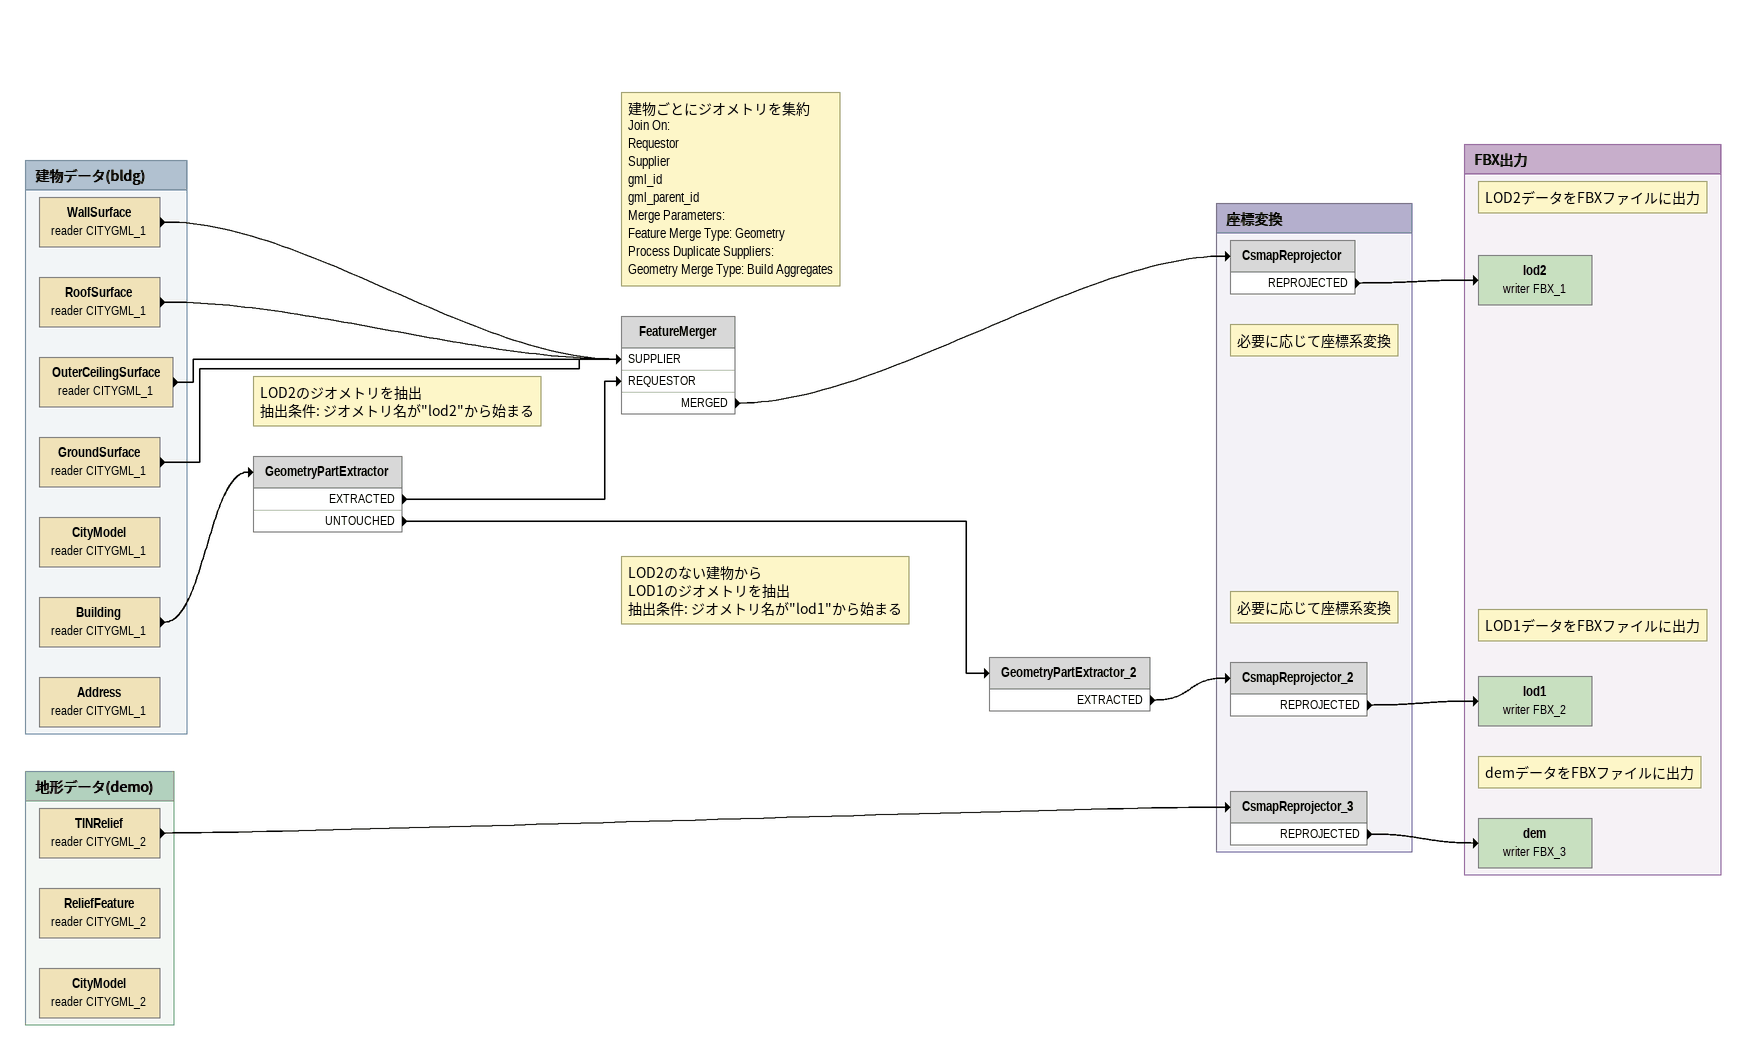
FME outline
Note: LOD2のジオメトリを抽出 / 抽出条件: ジオメトリ名が"lod2"から始まる
GeometryPartExtractor
    EXTRACTED -> FeatureMerger [REQUESTOR]
    UNTOUCHED -> GeometryPartExtractor_2
Note: 建物ごとにジオメトリを集約 / Join On: / Requestor / Supplier / gml_id / gml_parent_id / Merge Parameters: / Feature Merge Type: Geometry / Process Duplicate Suppliers: / Geometry Merge Type: Build Aggregates
FeatureMerger
    MERGED -> CsmapReprojector
Note: LOD2のない建物から / LOD1のジオメトリを抽出 / 抽出条件: ジオメトリ名が"lod1"から始まる
GeometryPartExtractor_2
    EXTRACTED -> CsmapReprojector_2

Bookmark: 建物データ(bldg)
OuterCeilingSurface (reader CITYGML_1)
    -> FeatureMerger [SUPPLIER]
WallSurface (reader CITYGML_1)
    -> FeatureMerger [SUPPLIER]
RoofSurface (reader CITYGML_1)
    -> FeatureMerger [SUPPLIER]
GroundSurface (reader CITYGML_1)
    -> FeatureMerger [SUPPLIER]
CityModel (reader CITYGML_1)
Building (reader CITYGML_1)
    -> GeometryPartExtractor
Address (reader CITYGML_1)

Bookmark: 座標変換
Note: 必要に応じて座標系変換
CsmapReprojector
    REPROJECTED -> lod2 (writer FBX_1)
Note: 必要に応じて座標系変換
CsmapReprojector_2
    REPROJECTED -> lod1 (writer FBX_2)
CsmapReprojector_3
    REPROJECTED -> dem (writer FBX_3)

Bookmark: FBX出力
Note: LOD2データをFBXファイルに出力
lod2 (writer FBX_1)
Note: LOD1データをFBXファイルに出力
lod1 (writer FBX_2)
Note: demデータをFBXファイルに出力
dem (writer FBX_3)

Bookmark: 地形データ(demo)
TINRelief (reader CITYGML_2)
    -> CsmapReprojector_3
ReliefFeature (reader CITYGML_2)
CityModel (reader CITYGML_2)
